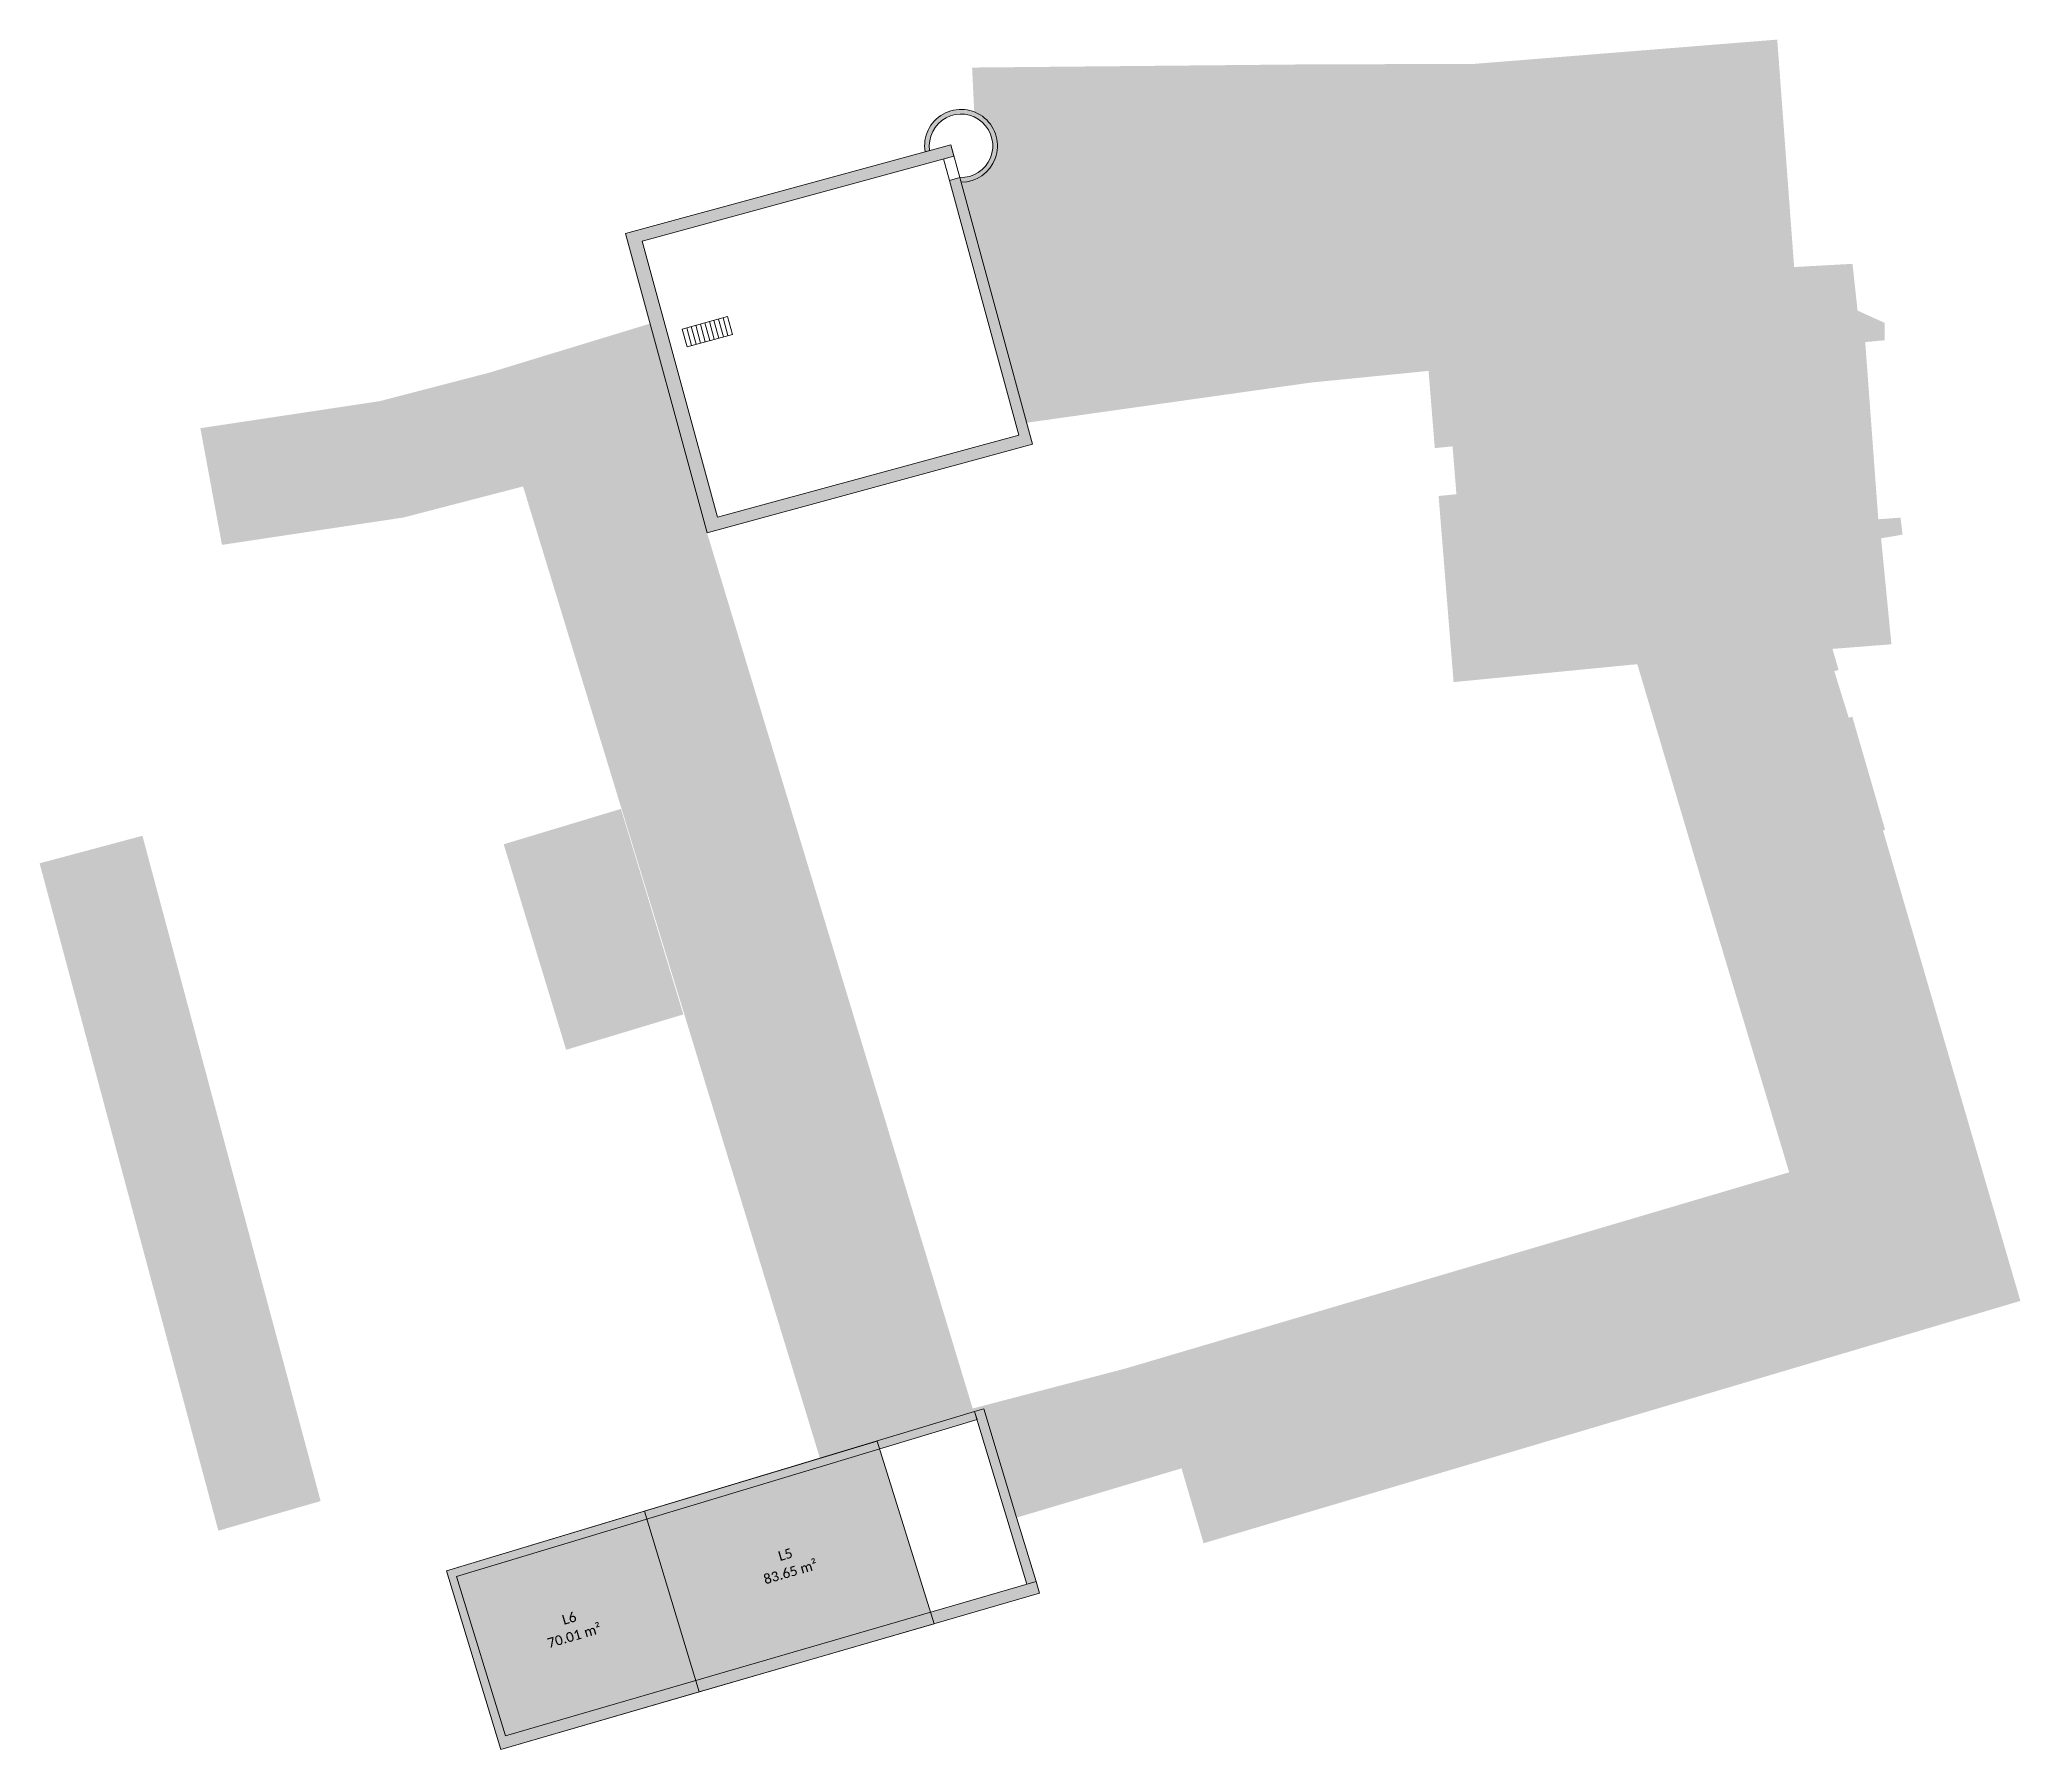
# Model space of a CAD drawing. Header units: centimetres. Extents: x 11704125 to 11712539, y 12092421 to 12099684.
import ezdxf

# ---------------------------------------------------------------- set-up
doc = ezdxf.new("R2010")
doc.units = ezdxf.units.CM
doc.header["$LTSCALE"] = 5
doc.linetypes.add('Lijnpatroon-11', pattern=[1.058074951171875, 0.70538330078125, -0.352691650390625])
for name, color, linetype, lineweight in [('_Nieuw-4 massa', 7, 'Continuous', 5), ('Bestaand-4 massa', 7, 'Continuous', 9), ('Tekst-beschrijving', 7, 'Lijnpatroon-11', 13)]:
    doc.layers.add(name, color=color, linetype=linetype, lineweight=lineweight)
doc.layers.add('Oppervlakte-netto', color=5, linetype='Continuous', lineweight=5, true_color=0x0000ff)
doc.styles.add('Corbel', font='')
doc.styles.get('Corbel').set_extended_font_data('Corbel')

msp = doc.modelspace()

# ---------------------------------------------------------------- hatches: boundary and pattern name
at = {"layer": '_Nieuw-4 massa', "linetype": 'Continuous', "lineweight": 0}
for points in [[(11708096.7987441, 12093856.22461349), (11705852.57122257, 12093179.35445693), (11706083.66693012, 12092421.34697571), (11708372.72077463, 12093084.75293966), (11708357.64862966, 12093134.3618739), (11706103.26995795, 12092479.0857691), (11705896.31388139, 12093155.99020613), (11708106.96023304, 12093822.73211521)], [(11708096.7987441, 12093856.22461349), (11708319.23553244, 12093123.19640954), (11708357.64862966, 12093134.3618739), (11708275.20101487, 12093405.73255857), (11708135.15001803, 12093867.79154801)]]:
    msp.add_hatch(color=7, dxfattribs=at).paths.add_polyline_path(points)
at = {"layer": 'Bestaand-4 massa', "linetype": 'Continuous', "lineweight": 0, "true_color": 0x4c4c4c, "transparency": 33554477}
for points in [[(11709486.46328215, 12099578.64522917), (11710220.19132955, 12099581.0682318), (11711506.41753199, 12099684.08244613), (11711578.15048452, 12098718.07959943), (11709545.50521206, 12098686.92160041)], [(11708317.72219367, 12098056.67205146), (11708432.89283405, 12098072.94305174), (11708393.40999063, 12098669.26137103), (11709545.50521206, 12098686.92160041), (11709486.46328215, 12099578.64522917), (11708085.97846775, 12099565.35538206), (11708095.25024318, 12099375.62055571), (11708114.99455282, 12099367.8366205), (11708139.19126082, 12099350.978276), (11708152.70328761, 12099338.02040403), (11708171.90049686, 12099312.34667236), (11708186.16785755, 12099280.96298948), (11708192.10538103, 12099255.75066769), (11708193.77824097, 12099234.54686483), (11708192.32483443, 12099211.79018237), (11708184.84334269, 12099181.16044439), (11708175.60139962, 12099160.21981863), (11708168.15610466, 12099147.70600826), (11708152.70328761, 12099127.99098952), (11708133.8350484, 12099110.68705114), (11708104.69930728, 12099092.87143435), (11708073.24687467, 12099082.07686041), (11708057.77007208, 12099079.38527063), (11708039.03078181, 12099078.24598668)], [(11708393.40999063, 12098669.26137103), (11708432.89283405, 12098072.94305174), (11709524.6732324, 12098227.18686873), (11710025.09738412, 12098276.88387609), (11710051.63723158, 12097948.90115295), (11710127.12095131, 12097956.39742379), (11710143.47960057, 12097753.01849775), (11710067.8383648, 12097745.50658403), (11710131.43714562, 12096954.8146674), (11710911.97385026, 12097031.14564142), (11711174.74439691, 12096145.27786352), (11711951.33301565, 12096373.19489991), (11711825.20803896, 12096808.0078576), (11711810.1967308, 12096803.55512803), (11711748.83986522, 12097000.95415276), (11711767.06706606, 12097007.26070662), (11711740.88364755, 12097095.93819653), (11711991.51117793, 12097115.52874562), (11711947.4020895, 12097565.77773608), (11712038.60413186, 12097581.33400353), (11712030.13815251, 12097653.54985802), (11711935.70174393, 12097646.5772355), (11711880.13391345, 12098399.18163002), (11711962.5231943, 12098406.90014977), (11711962.51887737, 12098480.89697152), (11711847.63923801, 12098532.92320237), (11711826.04295852, 12098731.61485793), (11711578.15048452, 12098718.07959943)], [(11706717.53624611, 12098477.55247838), (11706032.92306698, 12098268.77549241), (11705569.50857301, 12098148.35081939), (11704807.60577349, 12098033.48747428), (11704899.34199943, 12097537.82545945), (11705435.95699172, 12097618.7247462), (11705629.76689724, 12097647.94324242), (11705670.69213693, 12097654.11307134), (11705822.95280236, 12097693.68011356), (11706178.44655751, 12097786.06008825), (11707449.8038114, 12093624.53047757), (11707871.28967056, 12093751.65270415), (11708145.40433997, 12093833.96028837), (11708159.77591112, 12093786.54531963), (11708189.23351009, 12093689.35823262), (11708205.17551645, 12093636.76205329), (11708275.20101487, 12093405.73255857), (11708975.67942937, 12093615.02946387), (11709069.36695287, 12093296.96604895), (11712539.29605494, 12094326.34132168), (11711955.71603175, 12096324.45913656), (11711964.3839981, 12096328.20193795), (11711951.33301565, 12096373.19489991), (11711174.74439691, 12096145.27786352), (11711557.11426929, 12094872.675514), (11708735.58269998, 12094038.58423772), (11708088.47950835, 12093869.3058913), (11706959.93241442, 12097589.0227391)]]:
    msp.add_hatch(color=251, dxfattribs=at).paths.add_polyline_path(points)
at = {"layer": 'Bestaand-4 massa', "linetype": 'Continuous', "lineweight": 0}
h = msp.add_hatch(color=7, dxfattribs=at)
edge = h.paths.add_edge_path()
edge.add_line((11707886.31478625, 12099207.91006917), (11707905.72892148, 12099213.20636009))
edge.add_arc((11708039.02620483, 12099233.00569677), 134.7597101599267, -92.33141324716843, 188.4486671417329, ccw=False)
edge.add_line((11708033.54423246, 12099098.35753502), (11708039.0307818, 12099078.24598668))
edge.add_arc((11708039.02620483, 12099233.00569677), 154.7597101605239, 270.0016945060893, 549.3322149746733)
at = {"layer": 'Bestaand-4 massa', "linetype": 'Continuous', "lineweight": 0, "transparency": 33554687}
msp.add_hatch(color=7, dxfattribs=at).paths.add_polyline_path([(11708033.54423246, 12099098.35753502), (11707989.44987399, 12099085.21025146), (11708284.34734127, 12098004.23124277), (11707004.13131084, 12097654.98073752), (11706684.09467603, 12098828.11012185), (11708008.68895621, 12099189.46727611), (11707995.5295551, 12099237.70450409), (11706613.05060135, 12098860.55606849), (11706959.93241442, 12097589.0227391), (11708342.41136814, 12097966.17117469)])
at = {"layer": 'Oppervlakte-netto', "linetype": 'Continuous', "lineweight": 0, "true_color": 0xcd9590, "transparency": 33554585}
msp.add_hatch(color=33, dxfattribs=at).paths.add_polyline_path([(11706694.44240291, 12093433.26698236), (11706926.01291287, 12092665.47288389), (11707924.68186177, 12092954.90379366), (11707682.31474355, 12093731.21418222), (11707583.60052961, 12093701.44148546)])
at = {"layer": 'Oppervlakte-netto', "linetype": 'Continuous', "lineweight": 0, "true_color": 0x808000, "transparency": 33554585}
msp.add_hatch(color=56, dxfattribs=at).paths.add_polyline_path([(11705852.57122257, 12093179.35445693), (11706083.66693012, 12092421.34697571), (11706926.01291287, 12092665.47288389), (11706694.44240291, 12093433.26698236)])

# ---------------------------------------------------------------- linework, layer by layer
at = {"layer": '_Nieuw-4 massa', "flags": 128}
for points in [[(11708096.7987441, 12093856.22461349), (11705852.57122257, 12093179.35445693), (11706083.66693012, 12092421.34697571), (11708372.72077463, 12093084.75293966), (11708357.64862966, 12093134.3618739), (11706103.26995795, 12092479.0857691), (11705896.31388139, 12093155.99020613), (11708106.96023304, 12093822.73211521)], [(11708096.7987441, 12093856.22461349), (11708319.23553244, 12093123.19640954), (11708357.64862966, 12093134.3618739), (11708275.20101487, 12093405.73255857), (11708275.20101487, 12093405.73255857), (11708135.15001803, 12093867.79154801)]]:
    msp.add_lwpolyline(points, close=True, dxfattribs=at)
at = {"layer": 'Bestaand-4 massa'}
for p, q in [((11707995.5295551, 12099237.7045041, 600), (11708033.54423247, 12099098.35753503, 600)), ((11707989.44987399, 12099085.21025146, 600), (11707964.31070647, 12099177.3606271, 600)), ((11707047.30934932, 12098507.39119508, 600), (11706854.36043742, 12098454.75359068, 600)), ((11706931.54000218, 12098475.80863244, 600), (11706952.0769426, 12098400.52822494, 600)), ((11706950.83489337, 12098481.07239288, 600), (11706971.37183379, 12098405.79198538, 600)), ((11706970.12978456, 12098486.33615332, 600), (11706990.66672499, 12098411.05574582, 600)), ((11706989.42467575, 12098491.59991376, 600), (11707009.96161617, 12098416.31950626, 600)), ((11707008.71956694, 12098496.8636742, 600), (11707029.25650737, 12098421.5832667, 600)), ((11707028.01445813, 12098502.12743464, 600), (11707048.55139855, 12098426.84702714, 600)), ((11707047.30934932, 12098507.39119508, 600), (11707067.84628974, 12098432.11078759, 600)), ((11706854.36043742, 12098454.75359068, 600), (11706874.89737784, 12098379.47318318, 600)), ((11706873.65532861, 12098460.01735112, 600), (11706894.19226903, 12098384.73694362, 600)), ((11706874.89737784, 12098379.47318318, 600), (11707067.84628974, 12098432.11078759, 600)), ((11706892.9502198, 12098465.28111156, 600), (11706913.48716022, 12098390.00070406, 600)), ((11706912.24511099, 12098470.544872, 600), (11706932.78205141, 12098395.2644645, 600))]:
    msp.add_line(p, q, dxfattribs=at)
at = {"layer": 'Bestaand-4 massa', "elevation": 600, "flags": 128}
msp.add_lwpolyline([(11707886.31478625, 12099207.91006917), (11707905.72892148, 12099213.20636009, -2.776849557736337), (11708033.54423246, 12099098.35753502), (11708039.0307818, 12099078.24598668, 2.72270428930596)], format="xyb", close=True, dxfattribs=at)
at = {"layer": 'Bestaand-4 massa', "flags": 128}
msp.add_lwpolyline([(11708033.54423246, 12099098.35753502), (11707989.44987399, 12099085.21025146), (11708284.34734127, 12098004.23124277), (11707004.13131084, 12097654.98073752), (11706684.09467603, 12098828.11012185), (11708008.68895621, 12099189.46727611), (11707995.5295551, 12099237.70450409), (11706613.05060135, 12098860.55606849), (11706959.93241442, 12097589.0227391), (11708342.41136814, 12097966.17117469)], close=True, dxfattribs=at)
at = {"layer": 'Bestaand-4 massa', "color": 251, "linetype": 'Continuous', "true_color": 0x4c4c4c, "transparency": 33554477}
for points in [[(11706594.25049542, 12096416.27098219, 600), (11706096.31722642, 12096266.09183746, 600), (11706859.26622473, 12095543.22571772, 600), (11706361.33295573, 12095393.046573, 600)], [(11704124.66504564, 12096185.11696183, 600), (11704561.38803948, 12096302.10951301, 600), (11704883.94450519, 12093350.1972991, 600), (11705318.43483166, 12093476.11983891, 600)]]:
    msp.add_solid(points, dxfattribs=at)
at = {"layer": 'Oppervlakte-netto', "flags": 128}
for points in [[(11706694.44240291, 12093433.26698236), (11706926.01291287, 12092665.47288389), (11707924.68186177, 12092954.90379366), (11707682.31474355, 12093731.21418222), (11707583.60052961, 12093701.44148546)], [(11705852.57122257, 12093179.35445693), (11706083.66693012, 12092421.34697571), (11706926.01291287, 12092665.47288389), (11706694.44240291, 12093433.26698236)]]:
    msp.add_lwpolyline(points, close=True, dxfattribs=at)

# ---------------------------------------------------------------- texts
at = {"layer": 'Tekst-beschrijving', "color": 16, "true_color": 0x800000, "char_height": 41.423828125, "attachment_point": 2, "rotation": 16.281229190591024, "line_spacing_factor": 1.117379698434457, "style": 'Corbel'}
for s, insert in [('L5\\P83.65 m²{\\H0.2778x; }{\\fArialUnicodeMS|b0|i0|c0|p0;\\H0.3044x;\\P}{\\fArial|b0|i0|c0|p0;\\H0.5479x; }', (11707286.84742173, 12093269.05107892, 600)), ('L6\\P70.01 m²{\\H0.2778x; }{\\fArialUnicodeMS|b0|i0|c0|p0;\\H0.3044x;\\P}{\\fArial|b0|i0|c0|p0;\\H0.5479x; }', (11706368.64344328, 12092998.26309339, 600))]:
    msp.add_mtext(s, dxfattribs=dict(at, insert=insert))

doc.saveas('drawing.dxf')
